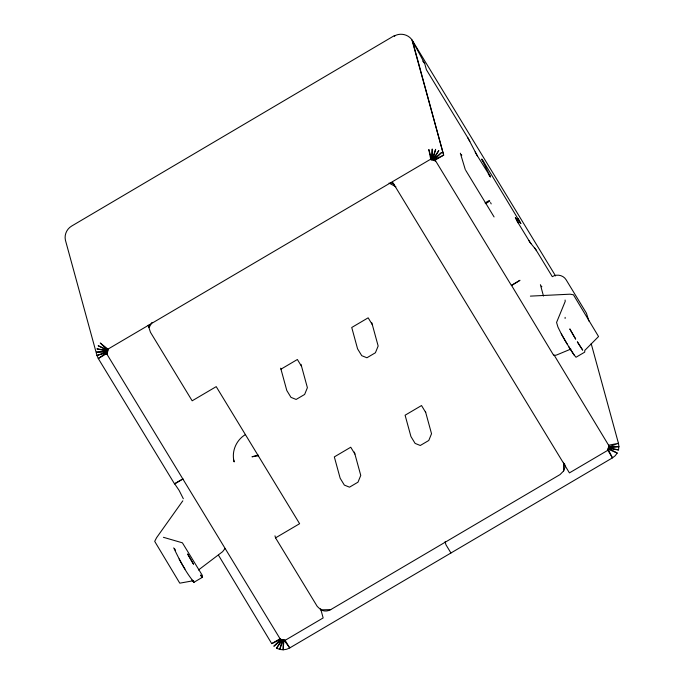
<?xml version="1.0" encoding="UTF-8"?>
<svg xmlns="http://www.w3.org/2000/svg" width="684" height="684" viewBox="0 0 684 684"><rect width="100%" height="100%" fill="white"/><g stroke="black" fill="none" stroke-linecap="round" stroke-linejoin="round"><path stroke-width="1.03" d="M460.341 153.199L465.274 169.555M540.394 284.681L543.472 296.052M283.86 641.028L283.176 649.8L279.765 649.441L276.584 648.227L281.44 639.788L283.937 640.053L289.725 647.936L612.454 457.87L615.155 455.775L617.216 453.064L608.64 448.447L607.452 449.644L612.454 457.87L608.555 449.995M553.963 354.825L608.615 445.241L609.068 446.832L608.64 448.447L618.507 449.944L618.926 446.618L618.447 443.3L591.19 343.659M225.104 548.44L222.616 551.672L198.471 569.994M565.138 317.359L565.104 318.445M106.986 354.278L108.149 349.866A3.292 3.206 -15.3 0 0 106.986 354.278L280.431 639.369A3.292 3.206 -15.3 0 0 284.929 640.446L323.147 617.943L320.608 608.666M607.649 450.388L608.811 445.977A3.292 3.206 -15.3 0 1 607.649 450.388L569.43 472.892L392.659 182.312M152.01 322.429L149.103 327.491A9.875 9.61 -15.3 0 1 149.42 324.994M276.584 648.227L282.236 640.087L279.765 649.441L283.082 640.181L283.176 649.8L286.57 649.287L289.725 647.936L284.724 639.711M182.816 500.816L156.585 537.701L154.695 541.369L179.781 583.17L193.657 580.682M564.531 463.658A9.875 9.61 -15.3 0 1 563.607 470.977L560.034 474.585L330.731 609.624L320.873 609.846L317.231 606.4L275.541 537.872L274.985 535.829M570.884 349.062L556.494 355.039L554.348 355.492L553.493 355.039L511.478 285.313L519.968 280.312L511.47 285.561L435.169 160.142L433.964 158.996L431.467 158.731L107.952 349.131L106.439 351.114L106.79 353.543L98.291 358.544L174.591 483.956L183.081 478.954M245.402 434.605C236.202 440.069 231.278 451.543 234.167 461.922L233.612 459.887M435.169 160.142L443.668 155.14L412.426 40.63C408.904 34.448 400.32 32.422 394.266 36.055M485.076 202.934L489.325 200.429L489.761 201.164L485.512 203.67M280.962 369.172L297.378 359.502L301.55 366.359M182.243 479.21L174.6 483.716L179.097 490.368L183.338 498.739M173.71 547.884C179.405 559.58 185.501 572.081 194.068 582.221L202.558 577.219A16.459 1.026 59.5 0 1 200.48 575.09L202.558 577.219M275.541 537.872L299.609 523.705L216.221 386.64L192.161 400.807L150.463 332.279L148.163 325.225M271.736 643.635L280.226 638.634L281.44 639.788L273.848 646.252L280.756 639.292L271.736 643.635L218.512 555.237M258.133 455.031L251.986 456.784L258.364 455.818M608.615 445.241L618.447 443.3L609.068 446.832L618.926 446.618L608.965 447.669L618.507 449.944M530.382 296.121L570.071 294.188L573.431 294.787L598.551 336.537L584.777 350.422L584.726 352.14L576.014 357.253L574.158 355.013A16.459 1.026 59.5 0 1 568.849 346.797L567.147 344.001A16.459 1.026 59.5 0 1 561.316 333.903L557.956 327.089L556.562 322.463L565.215 301.396L565.087 300.037M280.431 639.369L284.929 640.446M608.127 449.123L617.216 453.064M389.034 183.064L395.899 186.766M163.416 537.308L182.397 542.822L202.481 575.654M107.952 349.131L100.24 343.009L107.277 349.661L98.18 345.711L106.755 350.336L96.897 348.84L106.439 351.114L96.478 352.166L106.336 351.944L96.957 355.475L98.291 358.544L106.456 352.773L96.957 355.475L65.416 240.169C64.159 234.757 66.801 228.943 71.546 226.122L394.283 35.671L394.762 36.055M430.672 159.073L428.825 149.497L431.467 158.731L432.228 148.984L432.314 158.602L435.631 149.343L433.169 158.697L438.812 150.557L433.964 158.996L441.556 152.532L434.648 159.492L443.668 155.14L411.913 39.809L424.713 63.552L426.388 69.7L468.198 138.424L476.825 154.96L490.531 177.002L481.69 159.039L483.22 161.099L520.909 223.642L515.326 217.486L517.514 221.855L530.143 242.546L535.871 249.669L552.304 276.661C556.793 273.797 563.291 275.113 566.078 279.722L586.427 313.161L588.907 321.053M482.177 160.227L483.75 161.963M422.729 61.098L424.713 63.552M534.503 247.693L536.495 250.686M528.946 240.665L530.946 243.658M488.316 173.864L490.206 176.737L490 175.72M568.849 346.797L574.158 355.013M461.384 154.516L461.803 155.2M541.429 286.1L541.856 286.784M494.079 216.939L465.693 170.29M412.426 40.63L555.57 275.926M372.327 324.678L368.154 317.821L351.738 327.491L357.57 348.831L361.742 355.68L366.915 357.766L375.405 352.764L378.158 346.018L371.805 322.771M425.687 412.401L421.524 405.544L405.099 415.214L410.939 436.554L415.111 443.403L420.275 445.489L428.774 440.487L431.527 433.733L425.422 411.409M450.944 552.988L445.942 544.763L445.104 541.685M354.919 454.073L350.747 447.225L334.331 456.895L340.162 478.236L344.334 485.084L349.507 487.17L357.997 482.169L360.759 475.414L354.372 452.073M174.437 548.517L175.523 550.304M561.316 333.903L567.147 344.001M467.548 137.347L469.84 141.408M475.175 151.985L477.475 156.046M490.565 202.584L491.189 203.909M518.275 218.709L520.704 223.557M515.505 217.64L518.104 222.839M301.003 364.35L307.39 387.691L304.637 394.446L296.138 399.447L290.974 397.361L286.801 390.513L280.688 368.18M563.53 462.316L563.607 470.977M330.731 609.624A9.875 9.61 -15.3 0 1 320.873 609.846M390.726 182.876A9.875 9.61 -15.3 0 1 394.531 184.714M194.068 582.221A16.459 1.026 59.5 0 1 191.982 580.092M184.971 569.079A16.459 1.026 59.5 0 1 179.14 558.982M435.375 160.877L430.877 159.808A3.292 3.206 -15.3 0 1 435.375 160.877M582.648 350.011L577.339 341.795A16.459 1.026 59.5 0 0 582.648 350.011M575.637 339.007L569.806 328.901A16.459 1.026 59.5 0 0 575.637 339.007M193.461 564.078L187.638 553.98A16.459 1.026 59.5 0 0 193.461 564.078"/></g></svg>
